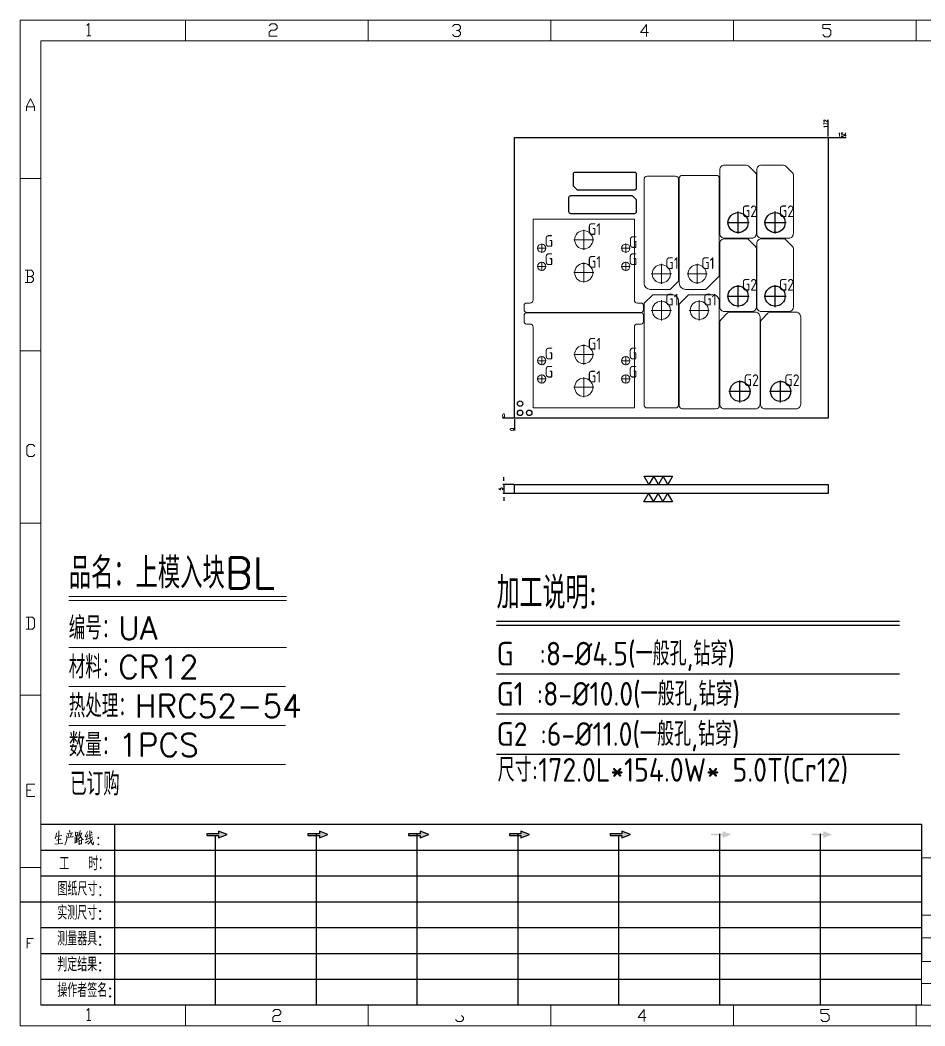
# Model space of a CAD drawing. Header units: millimetres. Extents: x 88508 to 142116, y -5268 to 20283.
# Drawn here: x 99268 to 99765, y 18139 to 18690 of the extents above; entities that cross this region are included whole.
import ezdxf
from ezdxf.enums import TextEntityAlignment as Align

# ---------------------------------------------------------------- set-up
doc = ezdxf.new("R2010")
doc.units = ezdxf.units.MM
doc.linetypes.add('CENTER', pattern=[0])
doc.linetypes.add('HIDDEN', pattern=[0])
for name, color, linetype in [('DIM', 4, 'Continuous'), ('PH_P', 2, 'Continuous'), ('PPS_P', 2, 'Continuous'), ('PRESS', 3, 'Continuous'), ('TEXT', 4, 'Continuous'), ('UB_P', 2, 'Continuous')]:
    doc.layers.add(name, color=color, linetype=linetype)
doc.styles.add('chinesef_fs', font='simplex.shx', dxfattribs={"bigfont": 'gbcbig.shx'})
doc.styles.add('gbenor', font='gbenor.shx', dxfattribs={"bigfont": 'gbcbig.shx'})
doc.styles.add('GBENOR_', font='gbenor.shx', dxfattribs={"bigfont": 'gbcbig'})
doc.styles.get("Standard").update_dxf_attribs({"font": 'txt.shx', "width": 0.85, "bigfont": 'ctxt.shx'})
doc.styles.add('TXT', font='txt.shx', dxfattribs={"width": 0.8, "bigfont": 'ctxt.shx'})
doc.dimstyles.new('T-2-WX', dxfattribs={"dimtxt": 2, "dimasz": 2, "dimexe": 0.5, "dimexo": 0.5, "dimgap": 0.5, "dimtad": 1, "dimtxsty": 'Standard', "dimblk": 'OPEN30', "dimcen": 0, "dimazin": 3, "dimtfac": 1, "dimtmove": 0, "dimatfit": 3, "dimldrblk": 'OPEN30', "dimlwd": -1, "dimlwe": -1})

# ---------------------------------------------------------------- blocks, each defined once
blk = doc.blocks.new('U40')
for points in [[(351.8, 337.7), (351.8, 333.2), (367, 339.3), (351.8, 345.3), (351.8, 340.8), (331.2, 340.8), (331.2, 337.7)], [(545.7, 339.3), (530.6, 345.3), (530.6, 340.8), (509.9, 340.8), (509.9, 337.7), (530.6, 337.7), (530.6, 333.2)], [(724.5, 339.3), (709.3, 345.3), (709.3, 340.8), (688.7, 340.8), (688.7, 337.7), (709.3, 337.7), (709.3, 333.2)], [(903.3, 339.3), (888.1, 345.3), (888.1, 340.8), (867.5, 340.8), (867.5, 337.7), (888.1, 337.7), (888.1, 333.2)], [(1082.1, 339.3), (1066.9, 345.3), (1066.9, 340.8), (1046.3, 340.8), (1046.3, 337.7), (1066.9, 337.7), (1066.9, 333.2)], [(1245.7, 337.7), (1245.7, 333.2), (1260.9, 339.3), (1245.7, 345.3), (1245.7, 340.8), (1225.1, 340.8), (1225.1, 337.7)], [(1424.5, 337.7), (1424.5, 333.2), (1439.7, 339.3), (1424.5, 345.3), (1424.5, 340.8), (1403.8, 340.8), (1403.8, 337.7)]]:
    blk.add_hatch(color=3).paths.add_polyline_path(points)
at = {"color": 254, "lineweight": 18}
for p, q in [((0, 1783.5), (0, 0)), ((0, 1783.5), (2530.2, 1783.5)), ((941.1, 1783.5), (941.1, 1746.5)), ((1265.1, 1783.5), (1265.1, 1746.5)), ((1589.1, 1783.5), (1589.1, 1746.5)), ((37, 37), (37, 1746.5)), ((37, 1746.5), (2493.2, 1746.5)), ((0, 1502.7), (37, 1502.7)), ((0, 1197.2), (37, 1197.2)), ((0, 891.7), (37, 891.7)), ((0, 586.3), (37, 586.3)), ((1598.1, 298), (2493.2, 298)), ((0, 280.8), (37, 280.8)), ((1598.2, 196.6), (2493.2, 196.6)), ((2493.2, 156.4), (1598.2, 156.4)), ((2493.2, 114.1), (1598.2, 114.1)), ((2493.2, 75), (1598.2, 75)), ((37, 37), (2493.2, 37)), ((941.1, 0), (941.1, 37)), ((1265.1, 0), (1265.1, 37)), ((1589.1, 0), (1589.1, 37)), ((0, 0), (2530.2, 0))]:
    blk.add_line(p, q, dxfattribs=at)
at = {"color": 254, "linetype": 'Continuous', "lineweight": 18}
for p, q in [((293.1, 1783.5), (293.1, 1746.5)), ((617.1, 1783.5), (617.1, 1746.5)), ((1598.1, 298), (1598.1, 37)), ((1598.2, 298), (1598.2, 37)), ((293.1, 0), (293.1, 37)), ((617.1, 0), (617.1, 37))]:
    blk.add_line(p, q, dxfattribs=at)
for p, q in [((38, 357.6), (1598.2, 357.6)), ((1598.2, 357.6), (1598.2, 116.2)), ((38, 311.8), (1598.2, 311.8)), ((37.1, 266), (1598.2, 266)), ((0.1, 220.2), (1598.2, 220.2)), ((37.1, 174.4), (1598.2, 174.4)), ((37.1, 128.6), (1598.2, 128.6)), ((37.1, 82.8), (1598.2, 82.8))]:
    blk.add_line(p, q)
at = {"color": 254}
for p, q in [((167.8, 37), (167.8, 357.6)), ((525.5, 37), (525.5, 340.8)), ((704.3, 37), (704.3, 340.8)), ((883.1, 37), (883.1, 340.8)), ((1240.6, 37), (1240.6, 340.8)), ((1419.4, 37), (1419.4, 340.8)), ((346.7, 37), (346.7, 337.9)), ((1061.9, 37), (1061.9, 337.7)), ((1598.2, 37), (38, 37))]:
    blk.add_line(p, q, dxfattribs=at)
at = {"color": 92, "lineweight": 18}
for points in [[(118.3, 1773.7), (121.9, 1777.3), (121.9, 1755.8)], [(441.4, 1773.1), (445, 1776.7), (452.2, 1776.7), (455.8, 1773.1), (455.8, 1769.5), (452.2, 1765.9), (445, 1765.9), (441.4, 1762.3), (441.4, 1755.1), (455.8, 1755.1)], [(766.4, 1772.4), (770, 1776), (777.2, 1776), (780.8, 1772.4), (780.8, 1768.8), (777.2, 1765.2), (773.6, 1765.2)], [(1114.4, 1761.4), (1100, 1761.4), (1110.8, 1775.8), (1110.8, 1754.2)], [(1423.4, 1757.7), (1427, 1754.1), (1434.2, 1754.1), (1437.8, 1757.7), (1437.8, 1764.9), (1434.2, 1768.5), (1423.4, 1768.5), (1423.4, 1775.7), (1437.8, 1775.7)], [(118.3, 1755.8), (125.5, 1755.8)], [(777.2, 1765.2), (780.8, 1761.6), (780.8, 1758), (777.2, 1754.4), (770, 1754.4), (766.4, 1758)], [(11.1, 1622.8), (11.1, 1630), (18.3, 1644.4), (25.5, 1630), (25.5, 1622.8)], [(11.1, 1630), (25.5, 1630)], [(20, 1329), (23.6, 1332.6), (23.6, 1336.2), (20, 1339.8), (9.2, 1339.8)], [(12.8, 1339.8), (12.8, 1318.2)], [(9.2, 1318.2), (20, 1318.2), (23.6, 1321.8), (23.6, 1325.4), (20, 1329), (12.8, 1329)], [(26.1, 1013.2), (22.5, 1009.6), (15.3, 1009.6), (11.7, 1013.2), (11.7, 1027.6), (15.3, 1031.2), (22.5, 1031.2), (26.1, 1027.6)], [(11, 703.2), (21.8, 703.2), (25.4, 706.8), (25.4, 721.2), (21.8, 724.8), (11, 724.8)], [(14.6, 724.8), (14.6, 703.2)], [(26.1, 407), (11.7, 407), (11.7, 428.6), (26.1, 428.6)], [(11.7, 417.8), (18.9, 417.8)], [(12.3, 137.7), (12.3, 155), (23.8, 155)], [(12.3, 146.4), (18.1, 146.4)], [(118.3, 27.4), (121.9, 31), (121.9, 9.4)], [(447.9, 25.7), (451.5, 29.3), (458.7, 29.3), (462.3, 25.7), (462.3, 22.1), (458.7, 18.5), (451.5, 18.5), (447.9, 14.9), (447.9, 7.7), (462.3, 7.7)], [(782.7, 18.5), (786.3, 14.9), (786.3, 11.3), (782.7, 7.7), (775.5, 7.7), (771.9, 11.3)], [(1110.3, 14.9), (1095.9, 14.9), (1106.7, 29.3), (1106.7, 7.7)], [(1419.9, 11.3), (1423.5, 7.7), (1430.7, 7.7), (1434.3, 11.3), (1434.3, 18.5), (1430.7, 22.1), (1419.9, 22.1), (1419.9, 29.3), (1434.3, 29.3)], [(118.3, 9.4), (125.5, 9.4)]]:
    blk.add_lwpolyline(points, dxfattribs=at)
at = {"color": 92, "lineweight": 0}
for points in [[(65, 342.2), (64.8, 341), (64.1, 337.9), (63.6, 335.7), (62.8, 333.5), (62.1, 331.4)], [(68.4, 345.9), (68.7, 344.4), (68.1, 322.9)], [(82.6, 340.8), (93.7, 342.2), (93.3, 342.4), (92.4, 342)], [(86.1, 336.1), (86, 337.5), (85.3, 339.8)], [(86.7, 346.7), (87.9, 344.6), (88.3, 343)], [(90.3, 341), (90.4, 339.6), (89.1, 335.3)], [(97.8, 344), (98.1, 342.6), (98.1, 340.8), (98.1, 337.9), (98.1, 336.3), (98.2, 337.7), (102.1, 338.3), (101.8, 338.3), (102.1, 343.6), (102.1, 343.2), (102.1, 342.8), (98.2, 342.2)], [(105.5, 341.2), (105.9, 341), (109.6, 341.8), (109.3, 342.6), (108.5, 339.6), (107.6, 337.3), (106.9, 335.9), (105.9, 334.3), (104.3, 332), (103.1, 330.4), (101.9, 329.4)], [(106.6, 346.5), (106.5, 345.2), (105.1, 341.2), (104.2, 338.9), (103.1, 336.3), (102.6, 335.5)], [(104.9, 339.1), (105.3, 338.7), (107, 335.7), (108.6, 333.3), (109.9, 331.2), (110.3, 330.8), (112.6, 330.8), (110.2, 331.2), (109, 332.6)], [(119.3, 344.8), (119.1, 343.8), (116.8, 338.5), (115.4, 335.5), (119.3, 336.3)], [(120.3, 339.4), (118.1, 333.5), (116.4, 330), (116.1, 329.8), (120.5, 331.4)], [(121.7, 336.7), (127.7, 339.6)], [(123.4, 346.5), (123.5, 345.4), (123.5, 340.8), (123.8, 337.3), (124, 335.3), (124.2, 333.1), (124.5, 331), (124.8, 329), (125.2, 327.4), (125.9, 325.7), (126.9, 323.9), (127.9, 322.7), (128.9, 321.7), (129.6, 321.3), (129.9, 326.1), (129.4, 321.5)], [(127.7, 341.6), (127.2, 342.4), (125.7, 344.2)], [(61.4, 322.3), (68.2, 322.9), (75.3, 323.7), (74.9, 323.9), (73.8, 323.5)], [(63.8, 335.9), (73.4, 337.5), (73.1, 337.7), (72.5, 337.3)], [(64.5, 329.6), (64.8, 329.6), (65.1, 329.6), (72.5, 331), (71.9, 331), (70.9, 330.8)], [(82.6, 335.1), (82.6, 331.8), (82.3, 329), (81.9, 326.8), (81.2, 324.9), (80.3, 323.1), (79.6, 321.9), (78.8, 320.9)], [(93.3, 335.5), (94.1, 335.7), (94.3, 335.5), (82.6, 334.3), (82.6, 335.1), (82.2, 336.9)], [(96.5, 323.9), (102.8, 327.2)], [(97.2, 334.3), (97.5, 333.5), (97.7, 324.7)], [(100.2, 337.9), (100.1, 325.9)], [(100.2, 332.6), (102.4, 333.1)], [(104.2, 330), (104.5, 329), (104.5, 321.1), (104.3, 322.1), (104.5, 322.7), (109.2, 323.1), (108.6, 323.1), (109, 329.2), (109, 330), (109.3, 329.4), (108.6, 329.4), (104.6, 328.8)], [(115.3, 324.3), (121.5, 328.2)], [(128.2, 332.4), (128.1, 331.6), (126.9, 329.6), (125.8, 328), (124.5, 326.3), (123, 324.7), (121.4, 323.3), (120.1, 322.3)], [(121.4, 332.2), (128.8, 335.1)]]:
    blk.add_lwpolyline(points, dxfattribs=at)
for points in [[(367, 339.3), (351.8, 345.3), (351.8, 340.8), (331.2, 340.8), (331.2, 337.7), (351.8, 337.7), (351.8, 333.2), (367, 339.3)], [(545.7, 339.3), (530.6, 345.3), (530.6, 340.8), (509.9, 340.8), (509.9, 337.7), (530.6, 337.7), (530.6, 333.2), (545.7, 339.3)], [(724.5, 339.3), (709.3, 345.3), (709.3, 340.8), (688.7, 340.8), (688.7, 337.7), (709.3, 337.7), (709.3, 333.2), (724.5, 339.3)], [(903.3, 339.3), (888.1, 345.3), (888.1, 340.8), (867.5, 340.8), (867.5, 337.7), (888.1, 337.7), (888.1, 333.2), (903.3, 339.3)], [(1082.1, 339.3), (1066.9, 345.3), (1066.9, 340.8), (1046.3, 340.8), (1046.3, 337.7), (1066.9, 337.7), (1066.9, 333.2), (1082.1, 339.3)]]:
    blk.add_lwpolyline(points)
for points in [[(138.7, 332.4), (139.4, 333.5), (138.7, 334.5), (138, 333.5)], [(138.7, 320.9), (139.4, 321.9), (138.7, 322.9), (138, 321.9)]]:
    blk.add_lwpolyline(points, close=True, dxfattribs=at)
at = {"color": 3, "style": 'chinesef_fs'}
for s, p in [('工  时：', (69.5, 275.7)), ('图纸尺寸:', (66.2, 230.9)), ('实测尺寸:', (65.9, 188.4)), ('测量器具:', (65.9, 142.6)), ('判定结果:', (65.9, 96.8)), ('操作者签名:', (65.9, 51))]:
    blk.add_text(s, height=24.57, dxfattribs=at).set_placement(p)
at = {"lineweight": 18, "style": 'GBENOR_'}
blk.add_attdef('文档路径', (2126, 386.9), '', height=17.8, dxfattribs=at)
at = {"lineweight": 20, "style": 'TXT'}
for tag, height, p in [('18-**-**', 16.3, (1866.6, 256.2)), ('客户名称', 16.1, (1741.1, 134, 0)), ('料厚:', 16.1, (1741.3, 93.2, 0))]:
    blk.add_attdef(tag, text='', height=height, dxfattribs=at).set_placement(p, align=Align.MIDDLE)
for tag, p, height in [('88888', (1850.9, 207.5), 14.9), ('材质:', (1691.2, 168, 0), 16.1), ('核准', (1869.4, 127.5, 0), 16.1), ('设计', (1868.8, 88.3, 0), 16.1), ('绘图', (1868.2, 49.1, 0), 16.1)]:
    blk.add_attdef(tag, p, '', height=height, dxfattribs=at)
for tag, p, height, width in [('3', (2234.7, 206.9), 15.8, 0.7), ('4', (2234.7, 167.4), 15.8, 0.7), ('核准日期', (2041.1, 124.2, 0), 16.1, 0.68), ('设计日期', (2041.1, 84.5, 0), 16.1, 0.68), ('1', (2251.9, 85.9), 14.6, 0.7), ('绘图日期', (2040.9, 46.4, 0), 16.1, 0.68), ('2', (2235, 49.2), 14.6, 0.7)]:
    blk.add_attdef(tag, p, '', height=height, dxfattribs=dict(at, width=width))
blk = doc.blocks.new('*D9264')
at = {"layer": 'Defpoints', "color": 0}
for p in [(99711.62, 18625.85), (99716.62, 18625.85), (99539.62, 18471.85)]:
    blk.add_point(p, dxfattribs=at)
at = {"layer": 'DIM', "color": 0}
blk.add_line((99712.12, 18625.85), (99721.33, 18625.85), dxfattribs=at)
at = {"layer": 'DIM', "color": 0, "insert": (99719.23, 18627.35), "char_height": 2, "attachment_point": 5}
blk.add_mtext('154', dxfattribs=at)
blk = doc.blocks.new('_Open30')
blk = doc.blocks.new('*D9265')
at = {"layer": 'Defpoints', "color": 0}
for p in [(99534.62, 18471.85), (99539.62, 18471.85), (99539.62, 18471.85)]:
    blk.add_point(p, dxfattribs=at)
at = {"layer": 'DIM', "color": 0}
blk.add_line((99539.12, 18471.85), (99532.99, 18471.85), dxfattribs=at)
at = {"layer": 'DIM', "color": 0, "insert": (99533.55, 18473.35), "char_height": 2, "attachment_point": 5}
blk.add_mtext('0', dxfattribs=at)
blk = doc.blocks.new('*D9266')
at = {"layer": 'Defpoints', "color": 0}
for p in [(99539.62, 18471.85), (99539.62, 18471.85), (99539.62, 18466.85)]:
    blk.add_point(p, dxfattribs=at)
at = {"layer": 'DIM', "color": 0}
blk.add_line((99539.62, 18471.35), (99539.62, 18465.22), dxfattribs=at)
at = {"layer": 'DIM', "color": 0, "insert": (99538.12, 18465.78), "char_height": 2, "attachment_point": 5, "rotation": 90}
blk.add_mtext('0', dxfattribs=at)
blk = doc.blocks.new('*D9267')
at = {"layer": 'Defpoints', "color": 0}
for p in [(99711.62, 18630.85), (99711.62, 18625.85), (99539.62, 18471.85)]:
    blk.add_point(p, dxfattribs=at)
at = {"layer": 'DIM', "color": 0}
blk.add_line((99711.62, 18626.35), (99711.62, 18635.48), dxfattribs=at)
at = {"layer": 'DIM', "color": 0, "insert": (99710.12, 18633.41), "char_height": 2, "attachment_point": 5, "rotation": 90}
blk.add_mtext('172', dxfattribs=at)
blk = doc.blocks.new('*D9268')
at = {"layer": 'Defpoints', "color": 0}
for p in [(99539.62, 18435.63), (99533.62, 18430.63), (99539.62, 18430.63)]:
    blk.add_point(p, dxfattribs=at)
at = {"layer": 'DIM', "color": 0}
for p, q in [((99533.62, 18437.63), (99533.62, 18439.63)), ((99539.12, 18435.63), (99533.12, 18435.63)), ((99533.62, 18435.63), (99533.62, 18430.63)), ((99539.12, 18430.63), (99533.12, 18430.63)), ((99533.62, 18428.63), (99533.62, 18426.63))]:
    blk.add_line(p, q, dxfattribs=at)
at = {"layer": 'DIM', "color": 0, "insert": (99532.12, 18433.13), "char_height": 2, "attachment_point": 5, "rotation": 90}
blk.add_mtext('5', dxfattribs=at)

msp = doc.modelspace()

# ---------------------------------------------------------------- linework, layer by layer
at = {"layer": 'DIM', "color": 4, "linetype": 'Continuous', "lineweight": 13}
for p, q in [((99295.125, 18374.098), (99414.503, 18374.098)), ((99295.125, 18371.898), (99414.503, 18371.898)), ((99295.125, 18346.125), (99414.503, 18346.125)), ((99295.125, 18324.752), (99413.984, 18324.752)), ((99295.125, 18303.38), (99413.984, 18303.38)), ((99295.125, 18282.007), (99413.984, 18282.007))]:
    msp.add_line(p, q, dxfattribs=at)
at = {"layer": 'PH_P', "color": 4, "linetype": 'CENTER'}
for p, q in [((99662.161, 18573.099), (99662.161, 18585.199)), ((99682.461, 18573.099), (99682.461, 18585.199)), ((99656.111, 18579.149), (99668.211, 18579.149)), ((99676.411, 18579.149), (99688.511, 18579.149)), ((99662.161, 18532.799), (99662.161, 18544.899)), ((99682.461, 18532.799), (99682.461, 18544.899)), ((99656.111, 18538.849), (99668.211, 18538.849)), ((99676.411, 18538.849), (99688.511, 18538.849)), ((99663.161, 18480.499), (99663.161, 18492.599)), ((99685.461, 18480.499), (99685.461, 18492.599)), ((99669.211, 18486.549), (99657.111, 18486.549)), ((99691.511, 18486.549), (99679.411, 18486.549))]:
    msp.add_line(p, q, dxfattribs=at)
at = {"layer": 'PH_P', "color": 1, "linetype": 'Continuous', "lineweight": 15}
for points in [[(99672.161, 18605.321), (99672.161, 18573.149, -0.4142136), (99669.661, 18570.649), (99654.661, 18570.649, -0.4142136), (99652.161, 18573.149), (99652.161, 18608.149, -0.4142136), (99654.661, 18610.649), (99666.833, 18610.649, -0.1989124), (99667.893, 18610.21), (99671.722, 18606.381, -0.1989124)], [(99692.461, 18605.321), (99692.461, 18573.149, -0.4142136), (99689.961, 18570.649), (99674.961, 18570.649, -0.4142136), (99672.461, 18573.149), (99672.461, 18608.149, -0.4142136), (99674.961, 18610.649), (99687.133, 18610.649, -0.1989124), (99688.193, 18610.21), (99692.022, 18606.381, -0.1989124)], [(99672.161, 18565.021), (99672.161, 18532.849, -0.4142136), (99669.661, 18530.349), (99654.661, 18530.349, -0.4142136), (99652.161, 18532.849), (99652.161, 18567.849, -0.4142136), (99654.661, 18570.349), (99666.833, 18570.349, -0.1989124), (99667.893, 18569.91), (99671.722, 18566.081, -0.1989124)], [(99692.461, 18565.021), (99692.461, 18532.849, -0.4142136), (99689.961, 18530.349), (99674.961, 18530.349, -0.4142136), (99672.461, 18532.849), (99672.461, 18567.849, -0.4142136), (99674.961, 18570.349), (99687.133, 18570.349, -0.1989124), (99688.193, 18569.91), (99692.022, 18566.081, -0.1989124)], [(99657.489, 18530.049), (99671.661, 18530.049, -0.4142136), (99674.161, 18527.549), (99674.161, 18479.549, -0.4142136), (99671.661, 18477.049), (99654.661, 18477.049, -0.4142136), (99652.161, 18479.549), (99652.161, 18524.721, -0.1989124), (99652.6, 18525.781), (99656.429, 18529.61, -0.1989124)], [(99679.789, 18530.049), (99693.961, 18530.049, -0.4142136), (99696.461, 18527.549), (99696.461, 18479.549, -0.4142136), (99693.961, 18477.049), (99676.961, 18477.049, -0.4142136), (99674.461, 18479.549), (99674.461, 18524.721, -0.1989124), (99674.9, 18525.781), (99678.729, 18529.61, -0.1989124)]]:
    msp.add_lwpolyline(points, format="xyb", close=True, dxfattribs=at)
at = {"layer": 'PH_P'}
for centre in [(99662.161, 18579.149), (99682.461, 18579.149), (99662.161, 18538.849), (99682.461, 18538.849), (99663.161, 18486.549), (99685.461, 18486.549)]:
    msp.add_circle(centre, 5.5, dxfattribs=at)
at = {"layer": 'PPS_P', "color": 1, "linetype": 'Continuous'}
for points in [[(99571.861, 18599.274), (99571.861, 18605.845, -0.4142136), (99572.861, 18606.845), (99605.261, 18606.845, -0.4142136), (99606.261, 18605.845), (99606.261, 18597.945, -0.4142136), (99605.261, 18596.945), (99574.189, 18596.945, -0.1989124), (99573.836, 18597.092), (99572.007, 18598.92, -0.1989124)], [(99606.261, 18591.617), (99606.261, 18585.045, -0.4142136), (99605.261, 18584.045), (99570.361, 18584.045, -0.4142136), (99569.361, 18585.045), (99569.361, 18592.945, -0.4142136), (99570.361, 18593.945), (99603.933, 18593.945, -0.1989124), (99604.286, 18593.799), (99606.114, 18591.971, -0.1989124)]]:
    msp.add_lwpolyline(points, format="xyb", close=True, dxfattribs=at)
at = {"layer": 'PRESS', "color": 8, "linetype": 'HIDDEN'}
msp.add_lwpolyline([(99539.621, 18471.849), (99539.621, 18625.849), (99711.621, 18625.849), (99711.621, 18471.849)], close=True, dxfattribs=at)
at = {"layer": 'PRESS', "color": 4}
for points in [[(99626.268, 18440.129), (99623.669, 18435.629), (99621.071, 18440.129), (99618.473, 18435.629), (99615.875, 18440.129), (99613.277, 18435.629), (99610.679, 18440.129), (99626.268, 18440.129)], [(99610.51, 18426.129), (99613.108, 18430.629), (99615.706, 18426.129), (99618.304, 18430.629), (99620.902, 18426.129), (99623.5, 18430.629), (99626.098, 18426.129), (99610.51, 18426.129)]]:
    msp.add_lwpolyline(points, close=True, dxfattribs=at)
at = {"layer": 'PRESS', "color": 2}
msp.add_lwpolyline([(99539.621, 18435.629), (99711.621, 18435.629), (99711.621, 18430.629), (99539.621, 18430.629)], close=True, dxfattribs=at)
at = {"layer": 'TEXT', "color": 3}
for p, q in [((99529.747, 18360.585), (99750.653, 18360.585)), ((99529.747, 18358.317), (99750.653, 18358.317)), ((99529.747, 18331.749), (99750.653, 18331.749)), ((99529.747, 18309.717), (99750.653, 18309.717)), ((99529.747, 18287.685), (99750.653, 18287.685))]:
    msp.add_line(p, q, dxfattribs=at)
at = {"layer": 'TEXT', "color": 4}
for centre in [(99542.621, 18479.849), (99542.621, 18474.849), (99547.621, 18474.849)]:
    msp.add_circle(centre, 1.5, dxfattribs=at)
at = {"layer": 'UB_P', "color": 4, "linetype": 'CENTER', "lineweight": 15}
for p, q in [((99577.521, 18564.247), (99577.521, 18575.247)), ((99572.021, 18569.747), (99583.021, 18569.747)), ((99577.521, 18546.247), (99577.521, 18557.247)), ((99620.061, 18545.549), (99620.061, 18556.549)), ((99639.721, 18545.549), (99639.721, 18556.549)), ((99572.021, 18551.747), (99583.021, 18551.747)), ((99614.561, 18551.049), (99625.561, 18551.049)), ((99634.221, 18551.049), (99645.221, 18551.049)), ((99620.061, 18525.549), (99620.061, 18536.549)), ((99640.861, 18525.549), (99640.861, 18536.549)), ((99614.561, 18531.049), (99625.561, 18531.049)), ((99635.361, 18531.049), (99646.361, 18531.049)), ((99577.521, 18501.347), (99577.521, 18512.347)), ((99572.021, 18506.847), (99583.021, 18506.847)), ((99577.521, 18483.347), (99577.521, 18494.347)), ((99572.021, 18488.847), (99583.021, 18488.847))]:
    msp.add_line(p, q, dxfattribs=at)
at = {"layer": 'UB_P', "color": 3, "linetype": 'Continuous', "lineweight": 15}
for p, q in [((99552.006, 18565.15), (99556.956, 18565.15)), ((99554.481, 18567.625), (99554.481, 18562.675)), ((99603.036, 18565.15), (99598.086, 18565.15)), ((99600.561, 18567.625), (99600.561, 18562.675)), ((99552.006, 18555.15), (99556.956, 18555.15)), ((99554.481, 18557.625), (99554.481, 18552.675)), ((99603.036, 18555.15), (99598.086, 18555.15)), ((99600.561, 18557.625), (99600.561, 18552.675)), ((99554.481, 18500.97), (99554.481, 18505.92)), ((99600.561, 18500.97), (99600.561, 18505.92)), ((99552.006, 18503.445), (99556.956, 18503.445)), ((99603.036, 18503.445), (99598.086, 18503.445)), ((99552.006, 18493.445), (99556.956, 18493.445)), ((99554.481, 18490.97), (99554.481, 18495.92)), ((99603.036, 18493.445), (99598.086, 18493.445)), ((99600.561, 18490.97), (99600.561, 18495.92))]:
    msp.add_line(p, q, dxfattribs=at)
at = {"layer": 'UB_P', "color": 1, "linetype": 'Continuous', "lineweight": 13}
for points in [[(99629.561, 18547.463), (99629.561, 18602.849, 0.4142136), (99627.861, 18604.549), (99612.261, 18604.549, 0.4142136), (99610.561, 18602.849), (99610.561, 18546.049, 0.4142136), (99614.061, 18542.549), (99624.647, 18542.549, 0.1989124), (99625, 18542.696), (99629.414, 18547.11, 0.1989124)], [(99651.861, 18550.103), (99651.861, 18603.349, 0.4142136), (99650.161, 18605.049), (99631.561, 18605.049, 0.4142136), (99629.861, 18603.349), (99629.861, 18546.049, 0.4142136), (99633.361, 18542.549), (99644.307, 18542.549, 0.1989124), (99644.66, 18542.696), (99651.714, 18549.75, 0.1989124)], [(99610.561, 18534.635), (99610.561, 18479.249, 0.4142136), (99612.261, 18477.549), (99627.861, 18477.549, 0.4142136), (99629.561, 18479.249), (99629.561, 18536.049, 0.4142136), (99626.061, 18539.549), (99615.475, 18539.549, 0.1989124), (99615.122, 18539.403), (99610.707, 18534.989, 0.1989124)], [(99629.861, 18534.275), (99629.861, 18478.749, 0.4142136), (99631.561, 18477.049), (99650.161, 18477.049, 0.4142136), (99651.861, 18478.749), (99651.861, 18536.049, 0.4142136), (99648.361, 18539.549), (99635.135, 18539.549, 0.1989124), (99634.782, 18539.403), (99630.007, 18534.629, 0.1989124)]]:
    msp.add_lwpolyline(points, format="xyb", close=True, dxfattribs=at)
at = {"layer": 'UB_P', "color": 1, "linetype": 'Continuous', "lineweight": 15}
for points in [[(99546.081, 18529.947, -0.4142136), (99544.781, 18531.247), (99544.781, 18533.747, -0.4142136), (99546.081, 18535.047), (99548.081, 18535.047, 0.4142136), (99549.781, 18536.747), (99549.781, 18581.045), (99605.261, 18581.045), (99605.261, 18536.747, 0.4142136), (99606.961, 18535.047), (99608.961, 18535.047, -0.4142136), (99610.261, 18533.747), (99610.261, 18531.247, -0.4142136), (99608.961, 18529.947)], [(99546.081, 18529.647, 0.4142136), (99544.781, 18528.347), (99544.781, 18524.847, 0.4142136), (99546.081, 18523.547), (99548.081, 18523.547, -0.4142136), (99549.781, 18521.847), (99549.781, 18477.549), (99605.261, 18477.549), (99605.261, 18521.847, -0.4142136), (99606.961, 18523.547), (99608.961, 18523.547, 0.4142136), (99610.261, 18524.847), (99610.261, 18528.347, 0.4142136), (99608.961, 18529.647)]]:
    msp.add_lwpolyline(points, format="xyb", close=True, dxfattribs=at)
at = {"layer": 'UB_P', "linetype": 'Continuous', "lineweight": 15}
for centre in [(99577.521, 18569.747), (99577.521, 18551.747), (99620.061, 18551.049), (99639.721, 18551.049), (99620.061, 18531.049), (99640.861, 18531.049), (99577.521, 18506.847), (99577.521, 18488.847)]:
    msp.add_circle(centre, 5, dxfattribs=at)
at = {"layer": 'UB_P', "color": 3, "linetype": 'Continuous', "lineweight": 15}
for centre in [(99554.481, 18565.15), (99600.561, 18565.15), (99554.481, 18555.15), (99600.561, 18555.15), (99554.481, 18503.445), (99600.561, 18503.445), (99554.481, 18493.445), (99600.561, 18493.445)]:
    msp.add_circle(centre, 2.25, dxfattribs=at)

# ---------------------------------------------------------------- block references
at = {"ltscale": 3, "xscale": 0.3092484698697319, "yscale": 0.3092484698660713, "zscale": 0.3092484698666329}
msp.add_blockref('U40', (99268.444, 18138.662), dxfattribs=at)

# ---------------------------------------------------------------- texts
at = {"layer": 'DIM', "color": 3, "linetype": 'Continuous', "lineweight": 13, "style": 'chinesef_fs'}
for s, height, p in [('品名：上模入块BL', 16.9724, (99295.125, 18378.498)), ('编号：UA', 12.5721, (99295.125, 18350.525)), ('材料：CR12', 12.5721, (99295.125, 18329.153)), ('热处理：HRC52-54', 12.57212, (99295.125, 18307.78)), ('数量：1PCS', 12.5721, (99295.125, 18286.407)), ('已订购', 12.5721, (99295.889, 18265.035))]:
    msp.add_text(s, height=height, dxfattribs=at).set_placement(p)
at = {"layer": 'TEXT', "style": 'gbenor'}
for s, p in [('G2', (99668.383, 18585.372)), ('G2', (99688.683, 18585.372)), ('G1', (99583.39, 18575.616)), ('G', (99558.405, 18569.074)), ('G', (99604.586, 18568.483)), ('G', (99558.405, 18559.074)), ('G1', (99583.39, 18557.616)), ('G', (99604.485, 18559.074)), ('G1', (99625.93, 18556.918)), ('G1', (99645.59, 18556.918)), ('G2', (99668.383, 18545.072)), ('G2', (99688.683, 18545.072)), ('G1', (99625.93, 18536.918)), ('G1', (99646.73, 18536.918)), ('G1', (99583.39, 18512.716)), ('G', (99558.405, 18507.369)), ('G', (99604.485, 18507.369)), ('G', (99558.405, 18497.369)), ('G', (99604.485, 18497.369)), ('G1', (99583.39, 18494.716)), ('G2', (99669.383, 18492.772)), ('G2', (99691.683, 18492.772))]:
    msp.add_text(s, height=6.4, dxfattribs=at).set_placement(p, align=Align.MIDDLE_CENTER)
at = {"layer": 'TEXT', "color": 4, "style": 'gbenor'}
for s, height, p in [('加工说明: ', 17.496, (99529.747, 18367.389)), ('G  :8-%%c4.5(一般孔,钻穿)', 12.96, (99529.747, 18336.285)), ('G1 :8-%%c10.0(一般孔,钻穿)', 12.96, (99529.747, 18314.253)), ('G2 :6-%%C11.0(一般孔,钻穿)', 12.96, (99529.747, 18292.221)), ('尺寸:172.0L*154.0W* 5.0T(Cr12)', 12.96, (99530.292, 18272.569))]:
    msp.add_text(s, height=height, dxfattribs=at).set_placement(p)

# ---------------------------------------------------------------- dimensions: what is measured, and where the dimension line sits
at = {"layer": 'DIM', "color": 4}
for feature_location, offset, dtype, origin, picture, middle in [((99711.621, 18625.849), (0, 5), 1, (99539.621, 18471.849), '*D9267', (99710.121, 18633.413)), ((99711.621, 18625.849), (5, 0), 0, (99539.621, 18471.849), '*D9264', (99719.226, 18627.349)), ((99539.62093081, 18471.849212766), (-5, 0), 0, (99539.62093081, 18471.849212766), '*D9265', (99533.554264144, 18473.349212766)), ((99539.62093081, 18471.849212766), (0, -5), 1, (99539.62093081, 18471.849212766), '*D9266', (99538.12093081, 18465.782546099))]:
    dim = msp.add_ordinate_dim(feature_location=feature_location, offset=offset, dtype=dtype, origin=origin, dimstyle='T-2-WX', dxfattribs=at)
    dim.commit()
    dim.dimension.update_dxf_attribs({"geometry": picture, "text_midpoint": middle})
dim = msp.add_linear_dim(base=(99533.621, 18430.629), p1=(99539.621, 18435.629), p2=(99539.621, 18430.629), angle=90, dimstyle='T-2-WX', dxfattribs=at)
dim.commit()
dim.dimension.update_dxf_attribs({"geometry": '*D9268', "text_midpoint": (99532.121, 18433.129)})

doc.saveas('drawing.dxf')
